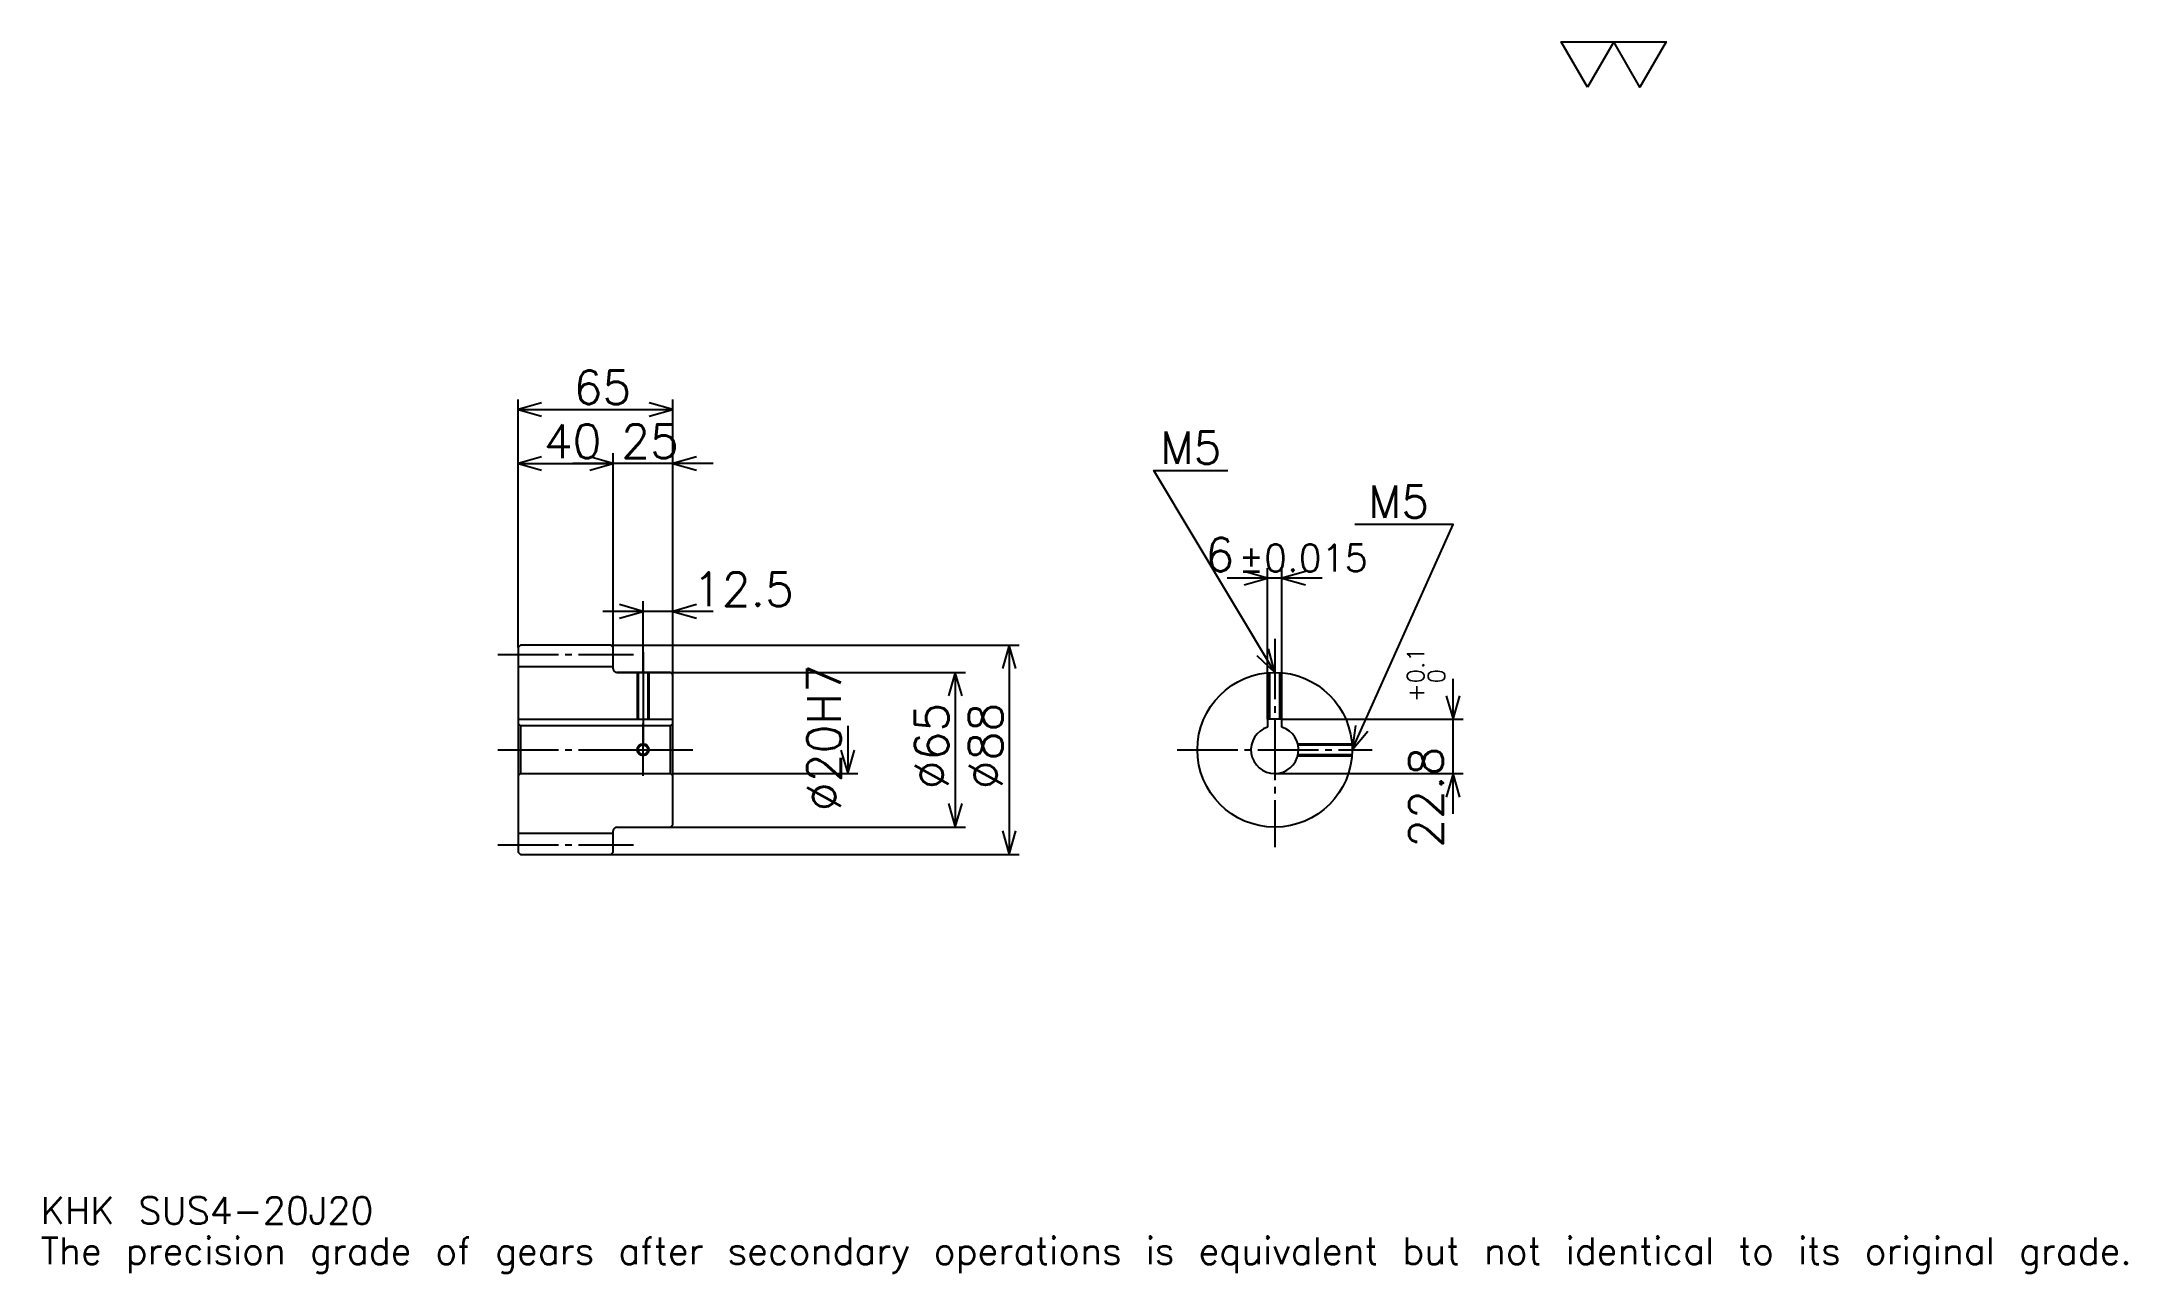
# Model space of a CAD drawing. Extents: x 29 to 905, y 10 to 528.
import ezdxf

# ---------------------------------------------------------------- set-up
doc = ezdxf.new("R2010")
doc.units = 0
doc.linetypes.add('DASHDOT', pattern=[33.913044, 25.434783, -2.826087, 2.826087, -2.826087])
doc.layers.get('0').update_dxf_attribs({"linetype": 'CONTINUOUS'})
doc.layers.add('DASHDOT', color=6, linetype='DASHDOT')
doc.styles.add('KANJI', font='TXT', dxfattribs={"bigfont": 'BIGFONT'})

msp = doc.modelspace()

# ---------------------------------------------------------------- linework, layer by layer
at = {"color": 5}
for p, q in [((228.913055, 274.326111), (228.913055, 377.478271)), ((293.913055, 274.326111), (293.913055, 377.478271)), ((228.913055, 373.239136), (293.913055, 373.239136)), ((228.913055, 350.630432), (268.913055, 350.630432)), ((310.869568, 350.630432), (251.956528, 350.630432)), ((268.913055, 274.326111), (268.913055, 354.869568)), ((566.804321, 302.391327), (526.891357, 302.391327)), ((543.847839, 243.126099), (543.847839, 306.630432)), ((549.847839, 243.126099), (549.847839, 306.630432)), ((281.413055, 274.326111), (281.413055, 292.695679)), ((310.869568, 288.456543), (264.456543, 288.456543)), ((228.913055, 273.326111), (228.913055, 274.326111)), ((267.913055, 274.326111), (293.913055, 274.326111)), ((268.913055, 273.326111), (268.913055, 274.326111)), ((281.413055, 262.826111), (281.413055, 274.326111)), ((281.413055, 262.826111), (281.413055, 274.326111)), ((293.913055, 274.326111), (439.456543, 274.326111)), ((293.913055, 261.826111), (293.913055, 274.326111)), ((435.217407, 274.326111), (435.217407, 186.326096)), ((270.413055, 262.826111), (293.913055, 262.826111)), ((293.913055, 262.826111), (416.847839, 262.826111)), ((412.608704, 262.826111), (412.608704, 197.826096)), ((621.739136, 203.369568), (621.739136, 260.082611)), ((367.391327, 240.326096), (367.391327, 220.326096)), ((549.847839, 243.126099), (625.978271, 243.126099)), ((293.913055, 220.326096), (371.630463, 220.326096)), ((546.847839, 220.326096), (625.978271, 220.326096)), ((270.413055, 197.826096), (293.913055, 197.826096)), ((293.913055, 197.826096), (416.847839, 197.826096)), ((267.913055, 186.326096), (293.913055, 186.326096)), ((293.913055, 186.326096), (439.456543, 186.326096))]:
    msp.add_line(p, q, dxfattribs=at)
at = {"color": 4}
for p, q in [((228.913055, 265.326111), (268.913055, 265.326111)), ((228.913055, 243.126099), (293.913055, 243.126099)), ((229.913055, 240.326096), (229.913055, 220.326096)), ((292.913055, 240.326096), (293.913055, 241.326096)), ((292.913055, 220.326096), (293.913055, 219.326096)), ((228.913055, 195.326096), (268.913055, 195.326096))]:
    msp.add_line(p, q, dxfattribs=at)
at = {"color": 7}
msp.add_lwpolyline([(678.260864, 508.695648), (667.239136, 527.799988), (711.32605, 527.799988), (700.304321, 508.695648), (689.282593, 527.799988), (678.260864, 508.695648)], dxfattribs=at)
at = {"color": 5}
for points in [[(238.804352, 376.065216), (228.913055, 373.239136), (238.804352, 370.413055)], [(284.021759, 370.413055), (293.913055, 373.239136), (284.021759, 376.065216)], [(238.804352, 353.456543), (228.913055, 350.630432), (238.804352, 347.804352)], [(259.021759, 347.804352), (268.913055, 350.630432), (259.021759, 353.456543)], [(259.021759, 347.804352), (268.913055, 350.630432), (259.021759, 353.456543)], [(303.804352, 353.456543), (293.913055, 350.630432), (303.804352, 347.804352)], [(546.847839, 262.826111), (495.978271, 347.608704), (527.065186, 347.608704)], [(579.347839, 230.326096), (621.739136, 325), (580.478271, 325)], [(533.956543, 299.565247), (543.847839, 302.391327), (533.956543, 305.217407)], [(559.739136, 305.217407), (549.847839, 302.391327), (559.739136, 299.565247)], [(271.521759, 285.630432), (281.413055, 288.456543), (271.521759, 291.282623)], [(303.804352, 291.282623), (293.913055, 288.456543), (303.804352, 285.630432)], [(438.043488, 264.434784), (435.217407, 274.326111), (432.391327, 264.434784)], [(539.335449, 269.853821), (546.847839, 262.826111), (544.182129, 272.761841)], [(415.434784, 252.934784), (412.608704, 262.826111), (409.782623, 252.934784)], [(618.913086, 253.017395), (621.739136, 243.126099), (624.565186, 253.017395)], [(580.81073, 240.508652), (579.347839, 230.326096), (585.96936, 238.198822)], [(364.565247, 230.217407), (367.391327, 220.326096), (370.217407, 230.217407)], [(624.565186, 210.434784), (621.739136, 220.326096), (618.913086, 210.434784)], [(409.782623, 207.717407), (412.608704, 197.826096), (415.434784, 207.717407)], [(432.391327, 196.217407), (435.217407, 186.326096), (438.043488, 196.217407)]]:
    msp.add_lwpolyline(points, dxfattribs=at)
at = {"color": 4}
for points in [[(268.913055, 264.326111), (268.913055, 273.326111), (267.913055, 274.326111), (229.913055, 274.326111), (228.913055, 273.326111), (228.913055, 219.326096)], [(270.413055, 197.826096), (292.913055, 197.826096), (293.913055, 198.826096), (293.913055, 261.826111), (292.913055, 262.826111), (270.413055, 262.826111)], [(278.913055, 262.826111), (278.913055, 243.126099)], [(279.348053, 262.826111), (279.348053, 243.126099)], [(283.478058, 262.826111), (283.478058, 243.126099)], [(283.913055, 262.826111), (283.913055, 243.126099)], [(544.347839, 243.126099), (544.347839, 262.729797)], [(544.782837, 243.126099), (544.782837, 262.760437)], [(548.912842, 243.126099), (548.912842, 262.760437)], [(549.347839, 243.126099), (549.347839, 262.729797)], [(228.913055, 219.326096), (229.913055, 220.326096), (292.913055, 220.326096), (292.913055, 240.326096), (229.913055, 240.326096), (228.913055, 241.326096)], [(549.847839, 239.865494), (549.847839, 243.126099), (543.847839, 243.126099), (543.847839, 239.865494)], [(556.530273, 232.826096), (579.251587, 232.826096)], [(556.632324, 232.391098), (579.282166, 232.391098)], [(556.632324, 228.261093), (579.282166, 228.261093)], [(228.913055, 219.326096), (228.913055, 187.326096), (229.913055, 186.326096), (267.913055, 186.326096), (268.913055, 187.326096), (268.913055, 196.326096)], [(556.530273, 227.826096), (579.251587, 227.826096)]]:
    msp.add_lwpolyline(points, dxfattribs=at)
for centre, radius in [((546.847839, 230.326096), 32.5), ((281.413055, 230.326096), 2.065)]:
    msp.add_circle(centre, radius, dxfattribs=at)
at = {"color": 7}
msp.add_circle((281.413055, 230.326096), 2.5, dxfattribs=at)
at = {"color": 4}
for centre, radius, start, end in [((270.413055, 264.326111), 1.5, 180, 270), ((546.847839, 230.326096), 10, 107.457602748, 72.542397252), ((270.413055, 196.326096), 1.5, 90, 180)]:
    msp.add_arc(centre, radius, start, end, dxfattribs=at)
at = {"layer": 'DASHDOT', "color": 7}
for p, q in [((546.847839, 276.956543), (546.847839, 189.347839)), ((220.434799, 270.326111), (277.391327, 270.326111)), ((281.413055, 262.826111), (281.413055, 230.326096)), ((220.434799, 230.326096), (302.391327, 230.326096)), ((505.869568, 230.326096), (587.826111, 230.326096)), ((220.434799, 190.326096), (277.391327, 190.326096))]:
    msp.add_line(p, q, dxfattribs=at)
for points in [[(281.413055, 271.304352), (281.413055, 234.647827)], [(281.413055, 219.347839), (281.413055, 241.304352)], [(270.434784, 230.326096), (292.391327, 230.326096)]]:
    msp.add_lwpolyline(points, dxfattribs=at)

# ---------------------------------------------------------------- texts
at = {"color": 7, "style": 'KANJI'}
for s, height, p in [('65', 14.130435, (252.228271, 375.5)), ('40', 14.130435, (239.728271, 352.891296)), ('25', 14.130435, (272.228271, 352.891296)), ('M5', 13.565218, (498.804352, 350.434784)), ('M5', 13.565218, (586.130432, 327.826111)), ('6', 14.130435, (517.67981, 305.217407)), ('%%p0.015', 11.304348, (531.667236, 305.217407)), ('12.5', 14.130435, (302.391327, 290.717407)), ('KHK SUS4-20J20', 11.304348, (28.26087, 31.086956)), ('The precision grade of gears after secondary operations is equivalent but not identical to its original grade.', 11.304348, (28.26087, 14.130435))]:
    msp.add_text(s, height=height, dxfattribs=at).set_placement(p)
for s, height, p in [('%%c20H7', 14.130435, (364.565247, 204.538055)), ('0.1', 7.065217, (609.586975, 258.230316)), ('0', 7.065217, (618.347839, 258.230316)), ('+', 7.065217, (609.586975, 250.317276)), ('%%c65', 14.130435, (409.782623, 213.722839)), ('%%c88', 14.130435, (432.391327, 213.722839)), ('22.8', 14.130435, (617.5, 189.155167))]:
    msp.add_text(s, height=height, rotation=90, dxfattribs=at).set_placement(p)

doc.saveas('drawing.dxf')
